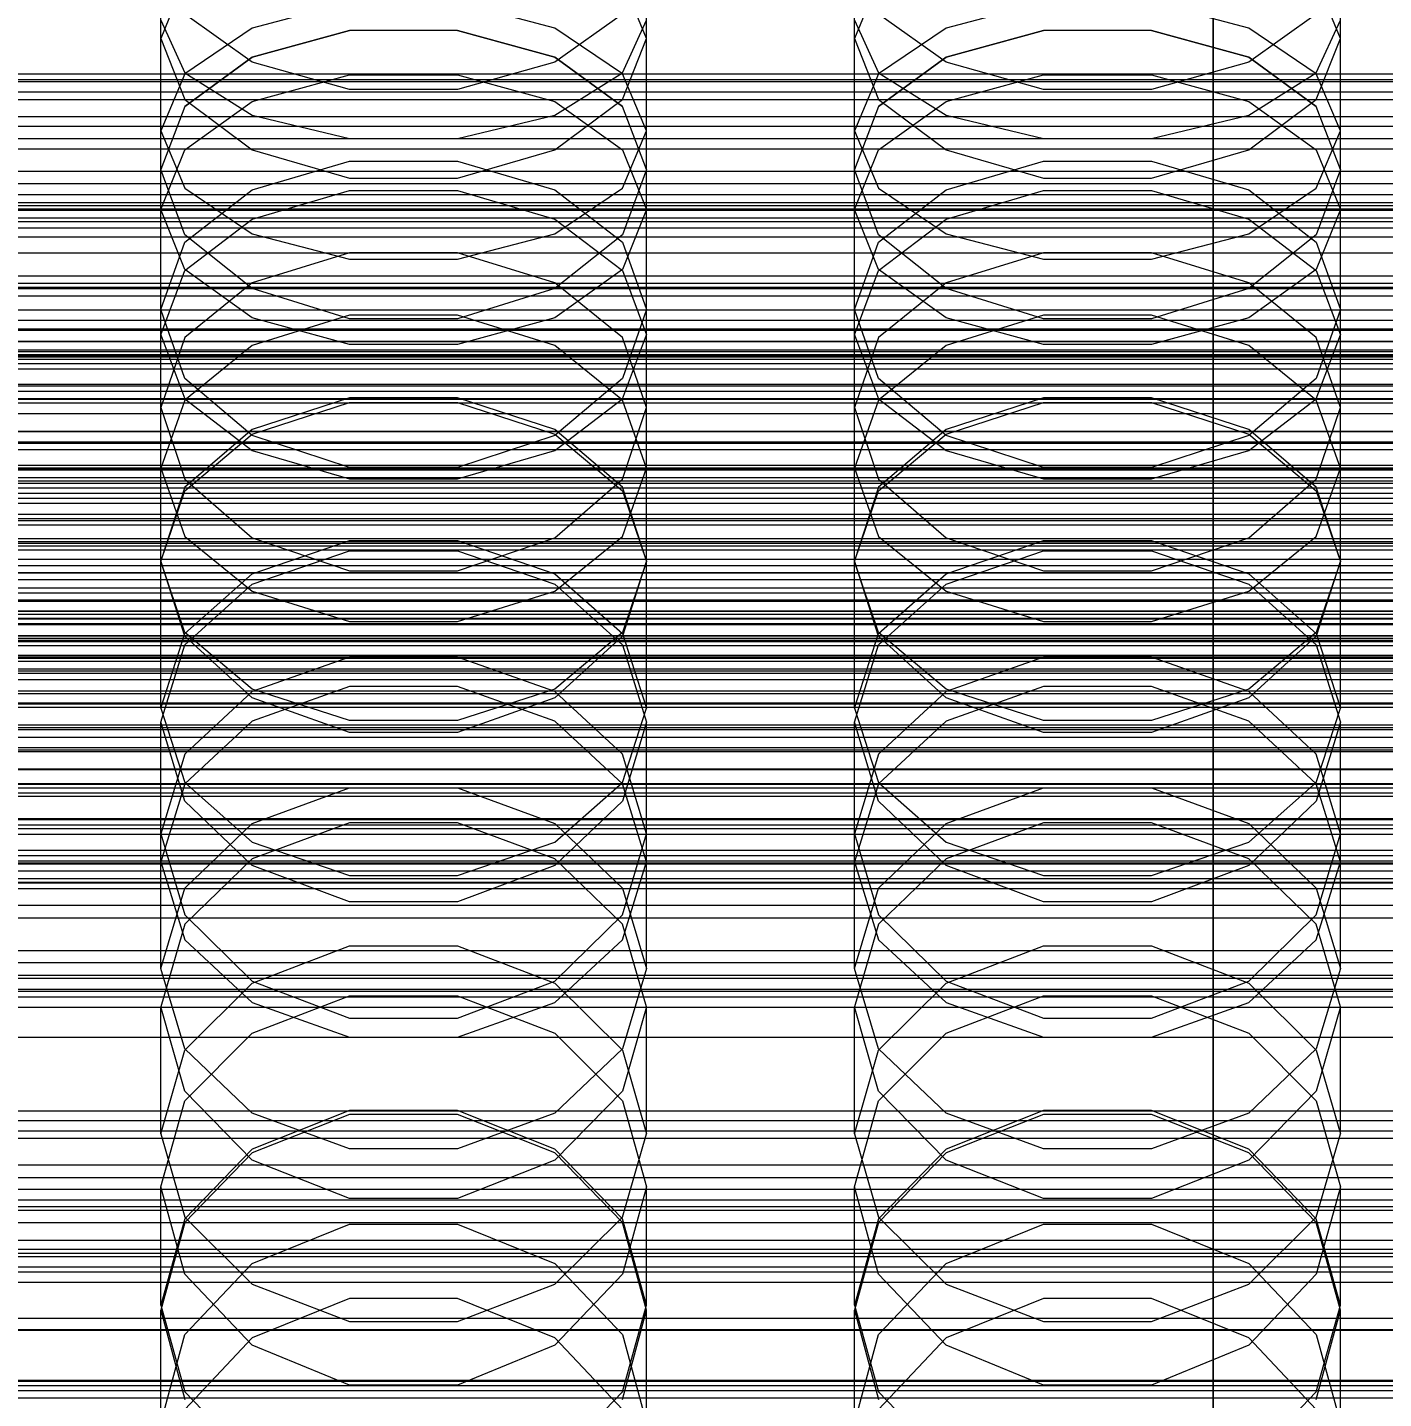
# Model space of a CAD drawing. Header units: millimetres. Extents: x -1970 to 59977, y -50268 to 6837.
# Drawn here: x -102.5 to 14.7, y -34070.1 to -33951.5 of the extents above; entities that cross this region are included whole.
import ezdxf

# ---------------------------------------------------------------- set-up
doc = ezdxf.new("R2010")
doc.units = ezdxf.units.MM
for name, color, linetype, lineweight in [('COTAS_O', 1, 'Continuous', 0), ('frontal_briquetadora', 7, 'Continuous', 0), ('frontal_C01', 7, 'Continuous', 0), ('frontal_C02', 7, 'Continuous', 0), ('frontal_C03', 7, 'Continuous', 0), ('frontal_mezcladora', 7, 'Continuous', 0), ('frontal_secador', 7, 'Continuous', 0)]:
    doc.layers.add(name, color=color, linetype=linetype, lineweight=lineweight)
doc.dimstyles.new('R19_100', dxfattribs={"dimtxt": 250, "dimasz": 150, "dimexe": 150, "dimexo": 80, "dimgap": 100, "dimtad": 1, "dimtih": 1, "dimtoh": 1, "dimdsep": 46, "dimcen": 0.09, "dimadec": 0, "dimazin": 0, "dimtfac": 1, "dimtdec": 4, "dimtofl": 0, "dimtmove": 0, "dimatfit": 3, "dimfxl": 1, "dimtolj": 1, "dimtzin": 0, "dimarcsym": 0})

# ---------------------------------------------------------------- blocks, each defined once
blk = doc.blocks.new('*D39')
at = {"layer": 'COTAS_O', "color": 0, "lineweight": -2, "transparency": 16777216}
for p, q in [((-1725, -34320), (-1725, -33550)), ((1725, -34320), (1725, -33550)), ((-1575, -33700), (1575, -33700))]:
    blk.add_line(p, q, dxfattribs=at)
at = {"layer": 'COTAS_O', "color": 0, "transparency": 16777216}
for points in [[(-1575, -33675), (-1575, -33725), (-1725, -33700)], [(1575, -33675), (1575, -33725), (1725, -33700)]]:
    blk.add_solid(points, dxfattribs=at)
at = {"layer": 'Defpoints', "color": 0, "transparency": 16777216}
for p in [(1725, -33700), (-1725, -34400), (1725, -34400)]:
    blk.add_point(p, dxfattribs=at)
blk = doc.blocks.new('*D42')
at = {"layer": 'COTAS_O', "color": 0, "lineweight": -2, "transparency": 16777216}
for p, q in [((-570, -33700), (200, -33700)), ((50, -34750), (50, -33850)), ((-570, -34900), (200, -34900))]:
    blk.add_line(p, q, dxfattribs=at)
at = {"layer": 'COTAS_O', "color": 0, "transparency": 16777216}
for points in [[(25, -33850), (75, -33850), (50, -33700)], [(25, -34750), (75, -34750), (50, -34900)]]:
    blk.add_solid(points, dxfattribs=at)
at = {"layer": 'Defpoints', "color": 0, "transparency": 16777216}
for p in [(-650, -33700), (50, -33700), (-650, -34900)]:
    blk.add_point(p, dxfattribs=at)
blk = doc.blocks.new('*D43')
at = {"layer": 'COTAS_O', "color": 0, "lineweight": -2, "transparency": 16777216}
for p, q in [((-650, -34820), (-650, -34050)), ((650, -34820), (650, -34050)), ((-500, -34200), (500, -34200))]:
    blk.add_line(p, q, dxfattribs=at)
at = {"layer": 'COTAS_O', "color": 0, "transparency": 16777216}
for points in [[(-500, -34175), (-500, -34225), (-650, -34200)], [(500, -34175), (500, -34225), (650, -34200)]]:
    blk.add_solid(points, dxfattribs=at)
at = {"layer": 'Defpoints', "color": 0, "transparency": 16777216}
for p in [(650, -34200), (-650, -34900), (650, -34900)]:
    blk.add_point(p, dxfattribs=at)

msp = doc.modelspace()

# ---------------------------------------------------------------- linework, layer by layer
at = {"layer": 'frontal_briquetadora'}
for p, q in [((-91, -33960.462), (-91, -33945.334)), ((-49, -33960.462), (-49, -33945.334)), ((-31, -33960.462), (-31, -33945.334)), ((11, -33960.462), (11, -33945.334)), ((-88.92, -33947.366), (-91, -33952.465)), ((-49, -33952.465), (-51.08, -33947.366)), ((-28.92, -33947.366), (-31, -33952.465)), ((11, -33952.465), (8.92, -33947.366)), ((-74.673, -33949.368), (-83.093, -33951.565)), ((-56.907, -33951.565), (-65.327, -33949.368)), ((-14.673, -33949.368), (-23.093, -33951.565)), ((3.093, -33951.565), (-5.327, -33949.368)), ((-91, -33950.89), (-88.92, -33955.446)), ((-83.094, -33954.52), (-88.92, -33950.361)), ((-51.08, -33950.361), (-56.906, -33954.52)), ((-51.08, -33955.446), (-49, -33950.89)), ((-31, -33950.89), (-28.92, -33955.446)), ((-23.094, -33954.52), (-28.92, -33950.361)), ((8.92, -33950.361), (3.094, -33954.52)), ((8.92, -33955.446), (11, -33950.89)), ((-83.093, -33951.565), (-88.92, -33955.525)), ((-74.674, -33951.768), (-83.094, -33954.085)), ((-83.094, -33954.085), (-74.674, -33951.768)), ((-65.326, -33951.768), (-74.674, -33951.768)), ((-56.906, -33954.085), (-65.326, -33951.768)), ((-65.326, -33951.768), (-56.906, -33954.085)), ((-51.08, -33955.525), (-56.907, -33951.565)), ((-23.093, -33951.565), (-28.92, -33955.525)), ((-14.674, -33951.768), (-23.094, -33954.085)), ((-23.094, -33954.085), (-14.674, -33951.768)), ((-5.326, -33951.768), (-14.674, -33951.768)), ((3.094, -33954.085), (-5.326, -33951.768)), ((-5.326, -33951.768), (3.094, -33954.085)), ((8.92, -33955.525), (3.093, -33951.565)), ((-91, -33967.266), (-91, -33952.465)), ((-91, -33952.465), (-88.92, -33957.738)), ((-51.08, -33957.738), (-49, -33952.465)), ((-49, -33967.266), (-49, -33952.465)), ((-31, -33967.266), (-31, -33952.465)), ((-31, -33952.465), (-28.92, -33957.738)), ((8.92, -33957.738), (11, -33952.465)), ((11, -33967.266), (11, -33952.465)), ((-83.094, -33954.085), (-88.92, -33958.344)), ((-88.92, -33958.344), (-83.094, -33954.085)), ((-74.674, -33956.878), (-83.094, -33954.52)), ((-56.906, -33954.52), (-65.326, -33956.878)), ((-51.08, -33958.344), (-56.906, -33954.085)), ((-56.906, -33954.085), (-51.08, -33958.344)), ((-23.094, -33954.085), (-28.92, -33958.344)), ((-28.92, -33958.344), (-23.094, -33954.085)), ((-14.674, -33956.878), (-23.094, -33954.52)), ((3.094, -33954.52), (-5.326, -33956.878)), ((8.92, -33958.344), (3.094, -33954.085)), ((3.094, -33954.085), (8.92, -33958.344)), ((-88.92, -33955.525), (-91, -33960.462)), ((-88.92, -33955.446), (-83.093, -33959.099)), ((-83.093, -33957.922), (-74.673, -33955.615)), ((-74.673, -33955.615), (-65.327, -33955.615)), ((-65.327, -33955.615), (-56.907, -33957.922)), ((-56.907, -33959.099), (-51.08, -33955.446)), ((-49, -33960.462), (-51.08, -33955.525)), ((-28.92, -33955.525), (-31, -33960.462)), ((-28.92, -33955.446), (-23.093, -33959.099)), ((-23.093, -33957.922), (-14.673, -33955.615)), ((-14.673, -33955.615), (-5.327, -33955.615)), ((-5.327, -33955.615), (3.093, -33957.922)), ((3.093, -33959.099), (8.92, -33955.446)), ((11, -33960.462), (8.92, -33955.525)), ((-65.326, -33956.878), (-74.674, -33956.878)), ((-5.326, -33956.878), (-14.674, -33956.878)), ((-88.92, -33957.738), (-83.094, -33962.092)), ((-88.92, -33962.081), (-83.093, -33957.922)), ((-56.907, -33957.922), (-51.08, -33962.081)), ((-56.906, -33962.092), (-51.08, -33957.738)), ((-28.92, -33957.738), (-23.094, -33962.092)), ((-28.92, -33962.081), (-23.093, -33957.922)), ((3.093, -33957.922), (8.92, -33962.081)), ((3.094, -33962.092), (8.92, -33957.738)), ((-88.92, -33958.344), (-91, -33963.807)), ((-83.093, -33959.099), (-74.673, -33961.127)), ((-65.327, -33961.127), (-56.907, -33959.099)), ((-49, -33963.807), (-51.08, -33958.344)), ((-28.92, -33958.344), (-31, -33963.807)), ((-23.093, -33959.099), (-14.673, -33961.127)), ((-5.327, -33961.127), (3.093, -33959.099)), ((11, -33963.807), (8.92, -33958.344)), ((-91, -33960.462), (-88.92, -33965.4)), ((-51.08, -33965.4), (-49, -33960.462)), ((-31, -33960.462), (-28.92, -33965.4)), ((8.92, -33965.4), (11, -33960.462)), ((-74.673, -33961.127), (-65.327, -33961.127)), ((-14.673, -33961.127), (-5.327, -33961.127)), ((-91, -33967.266), (-88.92, -33962.081)), ((-83.094, -33962.092), (-74.674, -33964.556)), ((-65.326, -33964.556), (-56.906, -33962.092)), ((-51.08, -33962.081), (-49, -33967.266)), ((-31, -33967.266), (-28.92, -33962.081)), ((-23.094, -33962.092), (-14.674, -33964.556)), ((-5.326, -33964.556), (3.094, -33962.092)), ((8.92, -33962.081), (11, -33967.266)), ((-88.92, -33969.438), (-91, -33963.807)), ((-91, -33978.088), (-91, -33963.807)), ((-83.094, -33965.539), (-74.674, -33963.061)), ((-74.674, -33963.061), (-65.326, -33963.061)), ((-65.326, -33963.061), (-56.906, -33965.539)), ((-49, -33963.807), (-51.08, -33969.438)), ((-49, -33978.088), (-49, -33963.807)), ((-28.92, -33969.438), (-31, -33963.807)), ((-31, -33978.088), (-31, -33963.807)), ((-23.094, -33965.539), (-14.674, -33963.061)), ((-14.674, -33963.061), (-5.326, -33963.061)), ((-5.326, -33963.061), (3.094, -33965.539)), ((11, -33963.807), (8.92, -33969.438)), ((11, -33978.088), (11, -33963.807)), ((-74.674, -33964.556), (-65.326, -33964.556)), ((-14.674, -33964.556), (-5.326, -33964.556)), ((-88.92, -33965.4), (-83.093, -33969.359)), ((-88.92, -33970.084), (-83.094, -33965.539)), ((-83.093, -33968.093), (-74.673, -33965.624)), ((-74.673, -33965.624), (-65.327, -33965.624)), ((-65.327, -33965.624), (-56.907, -33968.093)), ((-56.907, -33969.359), (-51.08, -33965.4)), ((-56.906, -33965.539), (-51.08, -33970.084)), ((-28.92, -33965.4), (-23.093, -33969.359)), ((-28.92, -33970.084), (-23.094, -33965.539)), ((-23.093, -33968.093), (-14.673, -33965.624)), ((-14.673, -33965.624), (-5.327, -33965.624)), ((-5.327, -33965.624), (3.093, -33968.093)), ((3.093, -33969.359), (8.92, -33965.4)), ((3.094, -33965.539), (8.92, -33970.084)), ((-88.92, -33972.452), (-91, -33967.266)), ((-49, -33967.266), (-51.08, -33972.452)), ((-28.92, -33972.452), (-31, -33967.266)), ((11, -33967.266), (8.92, -33972.452)), ((-88.92, -33972.541), (-83.093, -33968.093)), ((-56.907, -33968.093), (-51.08, -33972.541)), ((-28.92, -33972.541), (-23.093, -33968.093)), ((3.093, -33968.093), (8.92, -33972.541)), ((-83.094, -33974.075), (-88.92, -33969.438)), ((-83.093, -33969.359), (-74.673, -33971.557)), ((-65.327, -33971.557), (-56.907, -33969.359)), ((-51.08, -33969.438), (-56.906, -33974.075)), ((-23.094, -33974.075), (-28.92, -33969.438)), ((-23.093, -33969.359), (-14.673, -33971.557)), ((-5.327, -33971.557), (3.093, -33969.359)), ((8.92, -33969.438), (3.094, -33974.075)), ((-91, -33975.899), (-88.92, -33970.084)), ((-74.674, -33971.009), (-83.094, -33973.591)), ((-65.326, -33971.009), (-74.674, -33971.009)), ((-56.906, -33973.591), (-65.326, -33971.009)), ((-51.08, -33970.084), (-49, -33975.899)), ((-31, -33975.899), (-28.92, -33970.084)), ((-14.674, -33971.009), (-23.094, -33973.591)), ((-5.326, -33971.009), (-14.674, -33971.009)), ((3.094, -33973.591), (-5.326, -33971.009)), ((8.92, -33970.084), (11, -33975.899)), ((-74.673, -33971.557), (-65.327, -33971.557)), ((-14.673, -33971.557), (-5.327, -33971.557)), ((-91, -33978.088), (-88.92, -33972.541)), ((-83.093, -33976.61), (-88.92, -33972.452)), ((-51.08, -33972.452), (-56.907, -33976.61)), ((-51.08, -33972.541), (-49, -33978.088)), ((-31, -33978.088), (-28.92, -33972.541)), ((-23.093, -33976.61), (-28.92, -33972.452)), ((8.92, -33972.452), (3.093, -33976.61)), ((8.92, -33972.541), (11, -33978.088)), ((-83.094, -33973.591), (-88.92, -33978.321)), ((-74.674, -33976.695), (-83.094, -33974.075)), ((-56.906, -33974.075), (-65.326, -33976.695)), ((-51.08, -33978.321), (-56.906, -33973.591)), ((-23.094, -33973.591), (-28.92, -33978.321)), ((-14.674, -33976.695), (-23.094, -33974.075)), ((3.094, -33974.075), (-5.326, -33976.695)), ((8.92, -33978.321), (3.094, -33973.591)), ((-88.92, -33981.875), (-91, -33975.899)), ((-91, -33989.624), (-91, -33975.899)), ((-74.673, -33976.379), (-83.093, -33979.002)), ((-74.673, -33978.918), (-83.093, -33976.61)), ((-65.326, -33976.695), (-74.674, -33976.695)), ((-65.327, -33976.379), (-74.673, -33976.379)), ((-56.907, -33979.002), (-65.327, -33976.379)), ((-56.907, -33976.61), (-65.327, -33978.918)), ((-49, -33975.899), (-51.08, -33981.875)), ((-49, -33989.624), (-49, -33975.899)), ((-28.92, -33981.875), (-31, -33975.899)), ((-31, -33989.624), (-31, -33975.899)), ((-14.673, -33976.379), (-23.093, -33979.002)), ((-14.673, -33978.918), (-23.093, -33976.61)), ((-5.326, -33976.695), (-14.674, -33976.695)), ((-5.327, -33976.379), (-14.673, -33976.379)), ((3.093, -33979.002), (-5.327, -33976.379)), ((3.093, -33976.61), (-5.327, -33978.918)), ((11, -33975.899), (8.92, -33981.875)), ((11, -33989.624), (11, -33975.899)), ((-91, -33978.088), (-88.92, -33983.634)), ((-51.08, -33983.634), (-49, -33978.088)), ((-31, -33978.088), (-28.92, -33983.634)), ((8.92, -33983.634), (11, -33978.088)), ((-88.92, -33978.321), (-91, -33984.362)), ((-83.093, -33979.002), (-88.92, -33983.729)), ((-65.327, -33978.918), (-74.673, -33978.918)), ((-51.08, -33983.729), (-56.907, -33979.002)), ((-49, -33984.362), (-51.08, -33978.321)), ((-28.92, -33978.321), (-31, -33984.362)), ((-23.093, -33979.002), (-28.92, -33983.729)), ((-5.327, -33978.918), (-14.673, -33978.918)), ((8.92, -33983.729), (3.093, -33979.002)), ((11, -33984.362), (8.92, -33978.321)), ((-83.094, -33986.783), (-88.92, -33981.875)), ((-51.08, -33981.875), (-56.906, -33986.783)), ((-23.094, -33986.783), (-28.92, -33981.875)), ((8.92, -33981.875), (3.094, -33986.783)), ((-88.92, -33983.729), (-91, -33989.624)), ((-88.92, -33983.634), (-83.093, -33988.082)), ((-74.674, -33983.539), (-83.094, -33986.271)), ((-83.093, -33986.673), (-74.673, -33983.95)), ((-65.326, -33983.539), (-74.674, -33983.539)), ((-74.673, -33983.95), (-65.327, -33983.95)), ((-65.327, -33983.95), (-56.907, -33986.673)), ((-56.906, -33986.271), (-65.326, -33983.539)), ((-56.907, -33988.082), (-51.08, -33983.634)), ((-49, -33989.624), (-51.08, -33983.729)), ((-28.92, -33983.729), (-31, -33989.624)), ((-28.92, -33983.634), (-23.093, -33988.082)), ((-14.674, -33983.539), (-23.094, -33986.271)), ((-23.093, -33986.673), (-14.673, -33983.95)), ((-5.326, -33983.539), (-14.674, -33983.539)), ((-14.673, -33983.95), (-5.327, -33983.95)), ((-5.327, -33983.95), (3.093, -33986.673)), ((3.094, -33986.271), (-5.326, -33983.539)), ((3.093, -33988.082), (8.92, -33983.634)), ((11, -33989.624), (8.92, -33983.729)), ((-91, -33997.699), (-91, -33984.362)), ((-91, -33984.362), (-88.92, -33990.56)), ((-51.08, -33990.56), (-49, -33984.362)), ((-49, -33997.699), (-49, -33984.362)), ((-31, -33997.699), (-31, -33984.362)), ((-31, -33984.362), (-28.92, -33990.56)), ((8.92, -33990.56), (11, -33984.362)), ((11, -33997.699), (11, -33984.362)), ((-83.094, -33986.271), (-88.92, -33991.269)), ((-51.08, -33991.269), (-56.906, -33986.271)), ((-23.094, -33986.271), (-28.92, -33991.269)), ((8.92, -33991.269), (3.094, -33986.271)), ((-88.92, -33991.58), (-83.093, -33986.673)), ((-74.674, -33989.552), (-83.094, -33986.783)), ((-56.906, -33986.783), (-65.326, -33989.552)), ((-56.907, -33986.673), (-51.08, -33991.58)), ((-28.92, -33991.58), (-23.093, -33986.673)), ((-14.674, -33989.552), (-23.094, -33986.783)), ((3.094, -33986.783), (-5.326, -33989.552)), ((3.093, -33986.673), (8.92, -33991.58)), ((-83.093, -33988.082), (-74.673, -33990.551)), ((-65.327, -33990.551), (-56.907, -33988.082)), ((-23.093, -33988.082), (-14.673, -33990.551)), ((-5.327, -33990.551), (3.093, -33988.082)), ((-91, -33989.624), (-88.92, -33995.519)), ((-65.326, -33989.552), (-74.674, -33989.552)), ((-51.08, -33995.519), (-49, -33989.624)), ((-31, -33989.624), (-28.92, -33995.519)), ((-5.326, -33989.552), (-14.674, -33989.552)), ((8.92, -33995.519), (11, -33989.624)), ((-88.92, -33991.269), (-91, -33997.637)), ((-88.92, -33990.56), (-83.094, -33995.642)), ((-74.673, -33990.551), (-65.327, -33990.551)), ((-56.906, -33995.642), (-51.08, -33990.56)), ((-49, -33997.637), (-51.08, -33991.269)), ((-28.92, -33991.269), (-31, -33997.637)), ((-28.92, -33990.56), (-23.094, -33995.642)), ((-14.673, -33990.551), (-5.327, -33990.551)), ((3.094, -33995.642), (8.92, -33990.56)), ((11, -33997.637), (8.92, -33991.269)), ((-91, -33997.699), (-88.92, -33991.58)), ((-51.08, -33991.58), (-49, -33997.699)), ((-31, -33997.699), (-28.92, -33991.58)), ((8.92, -33991.58), (11, -33997.699)), ((-88.92, -33995.519), (-83.093, -34000.246)), ((-83.094, -33995.642), (-74.674, -33998.507)), ((-83.093, -33998.756), (-74.673, -33995.888)), ((-74.673, -33995.888), (-65.327, -33995.888)), ((-65.327, -33995.888), (-56.907, -33998.756)), ((-65.326, -33998.507), (-56.906, -33995.642)), ((-56.907, -34000.246), (-51.08, -33995.519)), ((-28.92, -33995.519), (-23.093, -34000.246)), ((-23.094, -33995.642), (-14.674, -33998.507)), ((-23.093, -33998.756), (-14.673, -33995.888)), ((-14.673, -33995.888), (-5.327, -33995.888)), ((-5.327, -33995.888), (3.093, -33998.756)), ((-5.326, -33998.507), (3.094, -33995.642)), ((3.093, -34000.246), (8.92, -33995.519)), ((-83.094, -33999.647), (-74.674, -33996.77)), ((-74.674, -33996.77), (-65.326, -33996.77)), ((-65.326, -33996.77), (-56.906, -33999.647)), ((-23.094, -33999.647), (-14.674, -33996.77)), ((-14.674, -33996.77), (-5.326, -33996.77)), ((-5.326, -33996.77), (3.094, -33999.647)), ((-88.92, -34004.156), (-91, -33997.637)), ((-91, -34010.365), (-91, -33997.637)), ((-88.92, -34003.818), (-91, -33997.699)), ((-49, -33997.637), (-51.08, -34004.156)), ((-49, -33997.699), (-51.08, -34003.818)), ((-49, -34010.365), (-49, -33997.637)), ((-28.92, -34004.156), (-31, -33997.637)), ((-31, -34010.365), (-31, -33997.637)), ((-28.92, -34003.818), (-31, -33997.699)), ((11, -33997.637), (8.92, -34004.156)), ((11, -33997.699), (8.92, -34003.818)), ((11, -34010.365), (11, -33997.637)), ((-88.92, -34003.922), (-83.093, -33998.756)), ((-74.674, -33998.507), (-65.326, -33998.507)), ((-56.907, -33998.756), (-51.08, -34003.922)), ((-28.92, -34003.922), (-23.093, -33998.756)), ((-14.674, -33998.507), (-5.326, -33998.507)), ((3.093, -33998.756), (8.92, -34003.922)), ((-88.92, -34004.9), (-83.094, -33999.647)), ((-83.093, -34000.246), (-74.673, -34002.87)), ((-65.327, -34002.87), (-56.907, -34000.246)), ((-56.906, -33999.647), (-51.08, -34004.9)), ((-28.92, -34004.9), (-23.094, -33999.647)), ((-23.093, -34000.246), (-14.673, -34002.87)), ((-5.327, -34002.87), (3.093, -34000.246)), ((3.094, -33999.647), (8.92, -34004.9)), ((-74.673, -34002.87), (-65.327, -34002.87)), ((-14.673, -34002.87), (-5.327, -34002.87)), ((-91, -34010.365), (-88.92, -34003.922)), ((-83.093, -34008.725), (-88.92, -34003.818)), ((-83.094, -34009.49), (-88.92, -34004.156)), ((-51.08, -34003.818), (-56.907, -34008.725)), ((-51.08, -34004.156), (-56.906, -34009.49)), ((-51.08, -34003.922), (-49, -34010.365)), ((-31, -34010.365), (-28.92, -34003.922)), ((-23.093, -34008.725), (-28.92, -34003.818)), ((-23.094, -34009.49), (-28.92, -34004.156)), ((8.92, -34003.818), (3.093, -34008.725)), ((8.92, -34004.156), (3.094, -34009.49)), ((8.92, -34003.922), (11, -34010.365)), ((-91, -34011.581), (-88.92, -34004.9)), ((-51.08, -34004.9), (-49, -34011.581)), ((-31, -34011.581), (-28.92, -34004.9)), ((8.92, -34004.9), (11, -34011.581)), ((-74.674, -34005.966), (-83.094, -34008.934)), ((-65.326, -34005.966), (-74.674, -34005.966)), ((-56.906, -34008.934), (-65.326, -34005.966)), ((-14.674, -34005.966), (-23.094, -34008.934)), ((-5.326, -34005.966), (-14.674, -34005.966)), ((3.094, -34008.934), (-5.326, -34005.966)), ((-83.094, -34008.934), (-88.92, -34014.352)), ((-74.673, -34008.499), (-83.093, -34011.504)), ((-74.673, -34011.448), (-83.093, -34008.725)), ((-65.327, -34008.499), (-74.673, -34008.499)), ((-56.907, -34011.504), (-65.327, -34008.499)), ((-56.907, -34008.725), (-65.327, -34011.448)), ((-51.08, -34014.351), (-56.906, -34008.934)), ((-23.094, -34008.934), (-28.92, -34014.352)), ((-14.673, -34008.499), (-23.093, -34011.504)), ((-14.673, -34011.448), (-23.093, -34008.725)), ((-5.327, -34008.499), (-14.673, -34008.499)), ((3.093, -34011.504), (-5.327, -34008.499)), ((3.093, -34008.725), (-5.327, -34011.448)), ((8.92, -34014.351), (3.094, -34008.934)), ((-74.674, -34012.492), (-83.094, -34009.49)), ((-56.906, -34009.49), (-65.326, -34012.492)), ((-14.674, -34012.492), (-23.094, -34009.49)), ((3.094, -34009.49), (-5.326, -34012.492)), ((-91, -34010.365), (-88.92, -34016.808)), ((-65.327, -34011.448), (-74.673, -34011.448)), ((-51.08, -34016.808), (-49, -34010.365)), ((-31, -34010.365), (-28.92, -34016.808)), ((-5.327, -34011.448), (-14.673, -34011.448)), ((8.92, -34016.808), (11, -34010.365)), ((-88.92, -34018.404), (-91, -34011.581)), ((-91, -34023.669), (-91, -34011.581)), ((-83.093, -34011.504), (-88.92, -34016.918)), ((-65.326, -34012.492), (-74.674, -34012.492)), ((-51.08, -34016.918), (-56.907, -34011.504)), ((-49, -34011.581), (-51.08, -34018.404)), ((-49, -34023.669), (-49, -34011.581)), ((-28.92, -34018.404), (-31, -34011.581)), ((-31, -34023.669), (-31, -34011.581)), ((-23.093, -34011.504), (-28.92, -34016.918)), ((-5.326, -34012.492), (-14.674, -34012.492)), ((8.92, -34016.918), (3.093, -34011.504)), ((11, -34011.581), (8.92, -34018.404)), ((11, -34023.669), (11, -34011.581)), ((-88.92, -34014.352), (-91, -34021.231)), ((-49, -34021.231), (-51.08, -34014.351)), ((-28.92, -34014.352), (-31, -34021.231)), ((11, -34021.231), (8.92, -34014.351)), ((-88.92, -34016.918), (-91, -34023.669)), ((-88.92, -34016.808), (-83.093, -34021.975)), ((-83.093, -34020.357), (-74.673, -34017.265)), ((-74.673, -34017.265), (-65.327, -34017.265)), ((-65.327, -34017.265), (-56.907, -34020.357)), ((-56.907, -34021.975), (-51.08, -34016.808)), ((-49, -34023.669), (-51.08, -34016.918)), ((-28.92, -34016.918), (-31, -34023.669)), ((-28.92, -34016.808), (-23.093, -34021.975)), ((-23.093, -34020.357), (-14.673, -34017.265)), ((-14.673, -34017.265), (-5.327, -34017.265)), ((-5.327, -34017.265), (3.093, -34020.357)), ((3.093, -34021.975), (8.92, -34016.808)), ((11, -34023.669), (8.92, -34016.918)), ((-83.094, -34023.977), (-88.92, -34018.404)), ((-51.08, -34018.404), (-56.906, -34023.977)), ((-23.094, -34023.977), (-28.92, -34018.404)), ((8.92, -34018.404), (3.094, -34023.977)), ((-88.92, -34025.929), (-83.093, -34020.357)), ((-74.674, -34020.296), (-83.094, -34023.397)), ((-65.326, -34020.296), (-74.674, -34020.296)), ((-56.906, -34023.397), (-65.326, -34020.296)), ((-56.907, -34020.357), (-51.08, -34025.929)), ((-28.92, -34025.929), (-23.093, -34020.357)), ((-14.674, -34020.296), (-23.094, -34023.397)), ((-5.326, -34020.296), (-14.674, -34020.296)), ((3.094, -34023.397), (-5.326, -34020.296)), ((3.093, -34020.357), (8.92, -34025.929)), ((-91, -34032.877), (-91, -34021.231)), ((-91, -34021.231), (-88.92, -34028.248)), ((-83.093, -34021.975), (-74.673, -34024.842)), ((-65.327, -34024.842), (-56.907, -34021.975)), ((-51.08, -34028.248), (-49, -34021.231)), ((-49, -34032.877), (-49, -34021.231)), ((-31, -34032.877), (-31, -34021.231)), ((-31, -34021.231), (-28.92, -34028.248)), ((-23.093, -34021.975), (-14.673, -34024.842)), ((-5.327, -34024.842), (3.093, -34021.975)), ((8.92, -34028.248), (11, -34021.231)), ((11, -34032.877), (11, -34021.231)), ((-91, -34023.669), (-88.92, -34030.42)), ((-83.094, -34023.397), (-88.92, -34029.048)), ((-74.674, -34027.11), (-83.094, -34023.977)), ((-56.906, -34023.977), (-65.326, -34027.11)), ((-51.08, -34029.048), (-56.906, -34023.397)), ((-51.08, -34030.42), (-49, -34023.669)), ((-31, -34023.669), (-28.92, -34030.42)), ((-23.094, -34023.397), (-28.92, -34029.048)), ((-14.674, -34027.11), (-23.094, -34023.977)), ((3.094, -34023.977), (-5.326, -34027.11)), ((8.92, -34029.048), (3.094, -34023.397)), ((8.92, -34030.42), (11, -34023.669)), ((-74.673, -34024.842), (-65.327, -34024.842)), ((-14.673, -34024.842), (-5.327, -34024.842)), ((-91, -34032.877), (-88.92, -34025.929)), ((-51.08, -34025.929), (-49, -34032.877)), ((-31, -34032.877), (-28.92, -34025.929)), ((8.92, -34025.929), (11, -34032.877)), ((-65.326, -34027.11), (-74.674, -34027.11)), ((-5.326, -34027.11), (-14.674, -34027.11)), ((-88.92, -34029.048), (-91, -34036.213)), ((-88.92, -34028.248), (-83.094, -34033.973)), ((-56.906, -34033.973), (-51.08, -34028.248)), ((-49, -34036.213), (-51.08, -34029.048)), ((-28.92, -34029.048), (-31, -34036.213)), ((-28.92, -34028.248), (-23.094, -34033.973)), ((3.094, -34033.973), (8.92, -34028.248)), ((11, -34036.213), (8.92, -34029.048)), ((-88.92, -34030.42), (-83.093, -34035.834)), ((-56.907, -34035.834), (-51.08, -34030.42)), ((-28.92, -34030.42), (-23.093, -34035.834)), ((3.093, -34035.834), (8.92, -34030.42)), ((-83.093, -34034.145), (-74.673, -34030.928)), ((-74.673, -34030.928), (-65.327, -34030.928)), ((-65.327, -34030.928), (-56.907, -34034.145)), ((-23.093, -34034.145), (-14.673, -34030.928)), ((-14.673, -34030.928), (-5.327, -34030.928)), ((-5.327, -34030.928), (3.093, -34034.145)), ((-88.92, -34039.824), (-91, -34032.877)), ((-83.094, -34033.973), (-74.674, -34037.189)), ((-65.326, -34037.189), (-56.906, -34033.973)), ((-49, -34032.877), (-51.08, -34039.824)), ((-28.92, -34039.824), (-31, -34032.877)), ((-23.094, -34033.973), (-14.674, -34037.189)), ((-5.326, -34037.189), (3.094, -34033.973)), ((11, -34032.877), (8.92, -34039.824)), ((-88.92, -34039.942), (-83.093, -34034.145)), ((-56.907, -34034.145), (-51.08, -34039.942)), ((-28.92, -34039.942), (-23.093, -34034.145)), ((3.093, -34034.145), (8.92, -34039.942)), ((-88.92, -34043.507), (-91, -34036.213)), ((-91, -34047.171), (-91, -34036.213)), ((-83.094, -34038.466), (-74.674, -34035.24)), ((-83.093, -34035.834), (-74.673, -34038.839)), ((-74.674, -34035.24), (-65.326, -34035.24)), ((-65.327, -34038.839), (-56.907, -34035.834)), ((-65.326, -34035.24), (-56.906, -34038.466)), ((-49, -34036.213), (-51.08, -34043.507)), ((-49, -34047.171), (-49, -34036.213)), ((-28.92, -34043.507), (-31, -34036.213)), ((-31, -34047.171), (-31, -34036.213)), ((-23.094, -34038.466), (-14.674, -34035.24)), ((-23.093, -34035.834), (-14.673, -34038.839)), ((-14.674, -34035.24), (-5.326, -34035.24)), ((-5.327, -34038.839), (3.093, -34035.834)), ((-5.326, -34035.24), (3.094, -34038.466)), ((11, -34036.213), (8.92, -34043.507)), ((11, -34047.171), (11, -34036.213)), ((-74.674, -34037.189), (-65.326, -34037.189)), ((-14.674, -34037.189), (-5.326, -34037.189)), ((-88.92, -34044.338), (-83.094, -34038.466)), ((-56.906, -34038.466), (-51.08, -34044.338)), ((-28.92, -34044.338), (-23.094, -34038.466)), ((3.094, -34038.466), (8.92, -34044.338)), ((-83.093, -34045.396), (-88.92, -34039.824)), ((-74.673, -34038.839), (-65.327, -34038.839)), ((-51.08, -34039.824), (-56.907, -34045.396)), ((-23.093, -34045.396), (-28.92, -34039.824)), ((-14.673, -34038.839), (-5.327, -34038.839)), ((8.92, -34039.824), (3.093, -34045.396)), ((-91, -34047.171), (-88.92, -34039.942)), ((-51.08, -34039.942), (-49, -34047.171)), ((-31, -34047.171), (-28.92, -34039.942)), ((8.92, -34039.942), (11, -34047.171)), ((-91, -34051.77), (-88.92, -34044.338)), ((-83.094, -34049.448), (-88.92, -34043.507)), ((-51.08, -34043.507), (-56.906, -34049.448)), ((-51.08, -34044.338), (-49, -34051.77)), ((-31, -34051.77), (-28.92, -34044.338)), ((-23.094, -34049.448), (-28.92, -34043.507)), ((8.92, -34043.507), (3.094, -34049.448)), ((8.92, -34044.338), (11, -34051.77)), ((-74.674, -34045.526), (-83.094, -34048.83)), ((-74.673, -34045.18), (-83.093, -34048.514)), ((-74.673, -34048.488), (-83.093, -34045.396)), ((-65.326, -34045.526), (-74.674, -34045.526)), ((-65.327, -34045.18), (-74.673, -34045.18)), ((-56.907, -34048.514), (-65.327, -34045.18)), ((-56.907, -34045.396), (-65.327, -34048.488)), ((-56.906, -34048.83), (-65.326, -34045.526)), ((-14.674, -34045.526), (-23.094, -34048.83)), ((-14.673, -34045.18), (-23.093, -34048.514)), ((-14.673, -34048.488), (-23.093, -34045.396)), ((-5.326, -34045.526), (-14.674, -34045.526)), ((-5.327, -34045.18), (-14.673, -34045.18)), ((3.093, -34048.514), (-5.327, -34045.18)), ((3.093, -34045.396), (-5.327, -34048.488)), ((3.094, -34048.83), (-5.326, -34045.526)), ((-91, -34047.171), (-88.92, -34054.4)), ((-51.08, -34054.4), (-49, -34047.171)), ((-31, -34047.171), (-28.92, -34054.4)), ((8.92, -34054.4), (11, -34047.171)), ((-83.093, -34048.514), (-88.92, -34054.522)), ((-83.094, -34048.83), (-88.92, -34054.842)), ((-65.327, -34048.488), (-74.673, -34048.488)), ((-51.08, -34054.522), (-56.907, -34048.514)), ((-51.08, -34054.842), (-56.906, -34048.83)), ((-23.093, -34048.514), (-28.92, -34054.522)), ((-23.094, -34048.83), (-28.92, -34054.842)), ((-5.327, -34048.488), (-14.673, -34048.488)), ((8.92, -34054.522), (3.093, -34048.514)), ((8.92, -34054.842), (3.094, -34048.83)), ((-74.674, -34052.781), (-83.094, -34049.448)), ((-56.906, -34049.448), (-65.326, -34052.781)), ((-14.674, -34052.781), (-23.094, -34049.448)), ((3.094, -34049.448), (-5.326, -34052.781)), ((-88.92, -34059.324), (-91, -34051.77)), ((-91, -34062.014), (-91, -34051.77)), ((-49, -34051.77), (-51.08, -34059.324)), ((-49, -34062.014), (-49, -34051.77)), ((-28.92, -34059.324), (-31, -34051.77)), ((-31, -34062.014), (-31, -34051.77)), ((11, -34051.77), (8.92, -34059.324)), ((11, -34062.014), (11, -34051.77)), ((-160, -34051.97), (200, -34051.97)), ((-65.326, -34052.781), (-74.674, -34052.781)), ((-5.326, -34052.781), (-14.674, -34052.781)), ((-88.92, -34054.522), (-91, -34062.014)), ((-88.92, -34054.842), (-91, -34062.443)), ((-88.92, -34054.4), (-83.093, -34060.197)), ((-83.093, -34058.398), (-74.673, -34054.99)), ((-74.673, -34054.99), (-65.327, -34054.99)), ((-65.327, -34054.99), (-56.907, -34058.398)), ((-56.907, -34060.197), (-51.08, -34054.4)), ((-49, -34062.014), (-51.08, -34054.522)), ((-49, -34062.443), (-51.08, -34054.842)), ((-28.92, -34054.522), (-31, -34062.014)), ((-28.92, -34054.842), (-31, -34062.443)), ((-28.92, -34054.4), (-23.093, -34060.197)), ((-23.093, -34058.398), (-14.673, -34054.99)), ((-14.673, -34054.99), (-5.327, -34054.99)), ((-5.327, -34054.99), (3.093, -34058.398)), ((3.093, -34060.197), (8.92, -34054.4)), ((11, -34062.014), (8.92, -34054.522)), ((11, -34062.443), (8.92, -34054.842)), ((-160, -34056.386), (200, -34056.386)), ((-88.92, -34064.539), (-83.093, -34058.398)), ((-56.907, -34058.398), (-51.08, -34064.539)), ((-28.92, -34064.539), (-23.093, -34058.398)), ((3.093, -34058.398), (8.92, -34064.539)), ((-160, -34060.009), (200, -34060.009)), ((-83.094, -34065.466), (-88.92, -34059.324)), ((-51.08, -34059.324), (-56.906, -34065.466)), ((-23.094, -34065.466), (-28.92, -34059.324)), ((8.92, -34059.324), (3.094, -34065.466)), ((-83.093, -34060.197), (-74.673, -34063.414)), ((-65.327, -34063.414), (-56.907, -34060.197)), ((-23.093, -34060.197), (-14.673, -34063.414)), ((-5.327, -34063.414), (3.093, -34060.197)), ((-91, -34062.014), (-88.92, -34069.506)), ((-91, -34072.197), (-91, -34062.443)), ((-91, -34062.443), (-88.92, -34070.159)), ((-74.674, -34061.412), (-83.094, -34064.828)), ((-65.326, -34061.412), (-74.674, -34061.412)), ((-56.906, -34064.828), (-65.326, -34061.412)), ((-51.08, -34069.506), (-49, -34062.014)), ((-51.08, -34070.159), (-49, -34062.443)), ((-49, -34072.197), (-49, -34062.443)), ((-31, -34062.014), (-28.92, -34069.506)), ((-31, -34072.197), (-31, -34062.443)), ((-31, -34062.443), (-28.92, -34070.159)), ((-14.674, -34061.412), (-23.094, -34064.828)), ((-5.326, -34061.412), (-14.674, -34061.412)), ((3.094, -34064.828), (-5.326, -34061.412)), ((8.92, -34069.506), (11, -34062.014)), ((8.92, -34070.159), (11, -34062.443)), ((11, -34072.197), (11, -34062.443)), ((-74.673, -34063.414), (-65.327, -34063.414)), ((-14.673, -34063.414), (-5.327, -34063.414)), ((-160, -34064.151), (200, -34064.151)), ((-91, -34072.197), (-88.92, -34064.539)), ((-51.08, -34064.539), (-49, -34072.197)), ((-31, -34072.197), (-28.92, -34064.539)), ((8.92, -34064.539), (11, -34072.197)), ((-83.094, -34064.828), (-88.92, -34071.036)), ((-74.674, -34068.909), (-83.094, -34065.466)), ((-56.906, -34065.466), (-65.326, -34068.909)), ((-51.08, -34071.036), (-56.906, -34064.828)), ((-23.094, -34064.828), (-28.92, -34071.036)), ((-14.674, -34068.909), (-23.094, -34065.466)), ((3.094, -34065.466), (-5.326, -34068.909)), ((8.92, -34071.036), (3.094, -34064.828)), ((-160, -34068.567), (200, -34068.567)), ((-88.92, -34069.506), (-83.093, -34075.515)), ((-65.326, -34068.909), (-74.674, -34068.909)), ((-56.907, -34075.515), (-51.08, -34069.506)), ((-28.92, -34069.506), (-23.093, -34075.515)), ((-5.326, -34068.909), (-14.674, -34068.909)), ((3.093, -34075.515), (8.92, -34069.506))]:
    msp.add_line(p, q, dxfattribs=at)
at = {"layer": 'frontal_C01'}
for p, q in [((0, -34116.064), (0, -33803.877)), ((0, -33809.565), (0, -34121.752)), ((430, -34020.498), (-430, -34020.498)), ((430, -34025.498), (-430, -34025.498))]:
    msp.add_line(p, q, dxfattribs=at)
at = {"layer": 'frontal_C02'}
for p, q in [((0, -33968.332), (0, -33683.511)), ((0, -33689.252), (0, -33974.073)), ((-450, -33959.212), (450, -33959.212)), ((0, -33968.332), (-130, -33968.332)), ((0, -34253.153), (0, -33968.332)), ((130, -33968.332), (0, -33968.332)), ((-130, -33972.98), (130, -33972.98)), ((-130, -33973.616), (130, -33973.616)), ((-130, -33974.073), (0, -33974.073)), ((-130, -33974.073), (130, -33974.073)), ((0, -33974.073), (0, -34258.894)), ((0, -33974.073), (130, -33974.073)), ((-130, -33975.939), (130, -33975.939)), ((-130, -33976.822), (130, -33976.822)), ((-130, -33979.79), (130, -33979.79)), ((-130, -33981.04), (130, -33981.04)), ((-130, -33984.907), (130, -33984.907)), ((-130, -33986.437), (130, -33986.437)), ((-148, -33989.37), (148, -33989.37)), ((-148, -33989.595), (148, -33989.595)), ((-148, -33989.757), (148, -33989.757)), ((-148, -33990.418), (148, -33990.418)), ((-148, -33990.731), (148, -33990.731)), ((130, -33990.941), (-130, -33990.941)), ((-148, -33991.783), (148, -33991.783)), ((-148, -33992.226), (148, -33992.226)), ((-148, -33993.596), (148, -33993.596)), ((-130, -33992.648), (130, -33992.648)), ((-148, -33994.138), (148, -33994.138)), ((148, -33995.734), (-148, -33995.734)), ((-148, -33996.339), (148, -33996.339)), ((-148, -33998.051), (148, -33998.051)), ((-130, -33997.481), (130, -33997.481)), ((-148, -33998.677), (148, -33998.677)), ((-130, -33999.248), (130, -33999.248)), ((-148, -34000.39), (148, -34000.39)), ((-148, -34000.995), (148, -34000.995)), ((-148, -34002.59), (148, -34002.59)), ((-148, -34003.133), (148, -34003.133)), ((430, -34004.136), (-430, -34004.136)), ((-130, -34004.081), (130, -34004.081)), ((-148, -34004.503), (148, -34004.503)), ((-148, -34004.946), (148, -34004.946)), ((-148, -34005.997), (148, -34005.997)), ((-148, -34006.31), (148, -34006.31)), ((-130, -34005.788), (130, -34005.788)), ((-148, -34006.971), (148, -34006.971)), ((-148, -34007.133), (148, -34007.133)), ((-148, -34007.359), (148, -34007.359)), ((430, -34009.136), (-430, -34009.136)), ((-130, -34010.291), (130, -34010.291)), ((-130, -34011.822), (130, -34011.822)), ((-130, -34015.689), (130, -34015.689)), ((-130, -34016.939), (130, -34016.939)), ((-130, -34019.906), (130, -34019.906)), ((-130, -34020.79), (130, -34020.79)), ((-130, -34022.655), (130, -34022.655)), ((-130, -34023.113), (130, -34023.113)), ((-130, -34023.749), (130, -34023.749)), ((-425, -34057.502), (425, -34057.502)), ((430, -34059.136), (-430, -34059.136)), ((430, -34064.136), (-430, -34064.136)), ((425, -34068.978), (-425, -34068.978))]:
    msp.add_line(p, q, dxfattribs=at)
at = {"layer": 'frontal_C03'}
for p, q in [((-1500, -33955.526), (1500, -33955.526)), ((1250, -33956.228), (-1250, -33956.228)), ((1250, -33957.109), (-1250, -33957.109)), ((1250, -33957.763), (-1250, -33957.763)), ((1250, -33960.07), (-1250, -33960.07)), ((-1250, -33961.128), (1250, -33961.128)), ((1250, -33963.98), (-1250, -33963.98)), ((1250, -33965.037), (-1250, -33965.037)), ((1500, -33966.934), (-1500, -33966.934)), ((1500, -33967.219), (-1500, -33967.219)), ((1250, -33967.345), (-1250, -33967.345)), ((1250, -33967.998), (-1250, -33967.998)), ((1250, -33968.879), (-1250, -33968.879)), ((-1500, -33978.628), (1500, -33978.628)), ((1250, -33978.686), (-1250, -33978.686)), ((1250, -33979.567), (-1250, -33979.567)), ((1250, -33980.221), (-1250, -33980.221)), ((1250, -33982.528), (-1250, -33982.528)), ((-1250, -33983.585), (1250, -33983.585)), ((1250, -33986.437), (-1250, -33986.437)), ((1250, -33987.495), (-1250, -33987.495)), ((1250, -33989.802), (-1250, -33989.802)), ((1250, -33990.456), (-1250, -33990.456)), ((1250, -33991.337), (-1250, -33991.337)), ((1250, -34001.143), (-1250, -34001.143)), ((1250, -34002.025), (-1250, -34002.025)), ((1250, -34002.678), (-1250, -34002.678)), ((1250, -34004.986), (-1250, -34004.986)), ((-1250, -34006.043), (1250, -34006.043)), ((1250, -34008.895), (-1250, -34008.895)), ((1250, -34009.952), (-1250, -34009.952)), ((1250, -34012.26), (-1250, -34012.26)), ((1250, -34012.913), (-1250, -34012.913)), ((1250, -34013.795), (-1250, -34013.795)), ((1250, -34023.601), (-1250, -34023.601)), ((1250, -34024.482), (-1250, -34024.482)), ((1250, -34025.136), (-1250, -34025.136)), ((1250, -34027.443), (-1250, -34027.443)), ((-1250, -34028.501), (1250, -34028.501)), ((1250, -34031.353), (-1250, -34031.353)), ((1250, -34032.41), (-1250, -34032.41)), ((1250, -34034.717), (-1250, -34034.717)), ((1250, -34035.371), (-1250, -34035.371)), ((1250, -34036.252), (-1250, -34036.252)), ((1250, -34046.059), (-1250, -34046.059)), ((1250, -34046.94), (-1250, -34046.94)), ((1250, -34047.593), (-1250, -34047.593)), ((1250, -34049.901), (-1250, -34049.901)), ((-1250, -34050.958), (1250, -34050.958)), ((1250, -34053.81), (-1250, -34053.81)), ((1250, -34054.868), (-1250, -34054.868)), ((1250, -34057.175), (-1250, -34057.175)), ((1250, -34057.828), (-1250, -34057.828)), ((1250, -34058.71), (-1250, -34058.71)), ((1250, -34068.516), (-1250, -34068.516)), ((1250, -34069.398), (-1250, -34069.398)), ((1250, -34070.051), (-1250, -34070.051))]:
    msp.add_line(p, q, dxfattribs=at)
at = {"layer": 'frontal_mezcladora'}
for p, q in [((-280, -34020), (280, -34020)), ((-260, -34020), (260, -34020)), ((-260, -34060), (260, -34060))]:
    msp.add_line(p, q, dxfattribs=at)
at = {"layer": 'frontal_secador'}
for p, q in [((-1250, -33956), (1250, -33956)), ((-1250, -33962), (1250, -33962)), ((-1250, -33965), (1250, -33965)), ((1250, -33966), (-1250, -33966)), ((-1250, -33966.659), (1250, -33966.659)), ((1250, -33969.659), (-1250, -33969.659)), ((-1250, -33971), (1250, -33971)), ((1250, -33974), (-1250, -33974)), ((-1250, -33974.728), (1250, -33974.728)), ((-1250, -33977.588), (1250, -33977.588)), ((1250, -33977.611), (-1250, -33977.611)), ((1250, -33977.728), (-1250, -33977.728)), ((-1250, -33979.387), (1250, -33979.387)), ((1250, -33979.918), (-1250, -33979.918)), ((-1250, -33980), (1250, -33980)), ((1250, -33980.588), (-1250, -33980.588)), ((1250, -33982.387), (-1250, -33982.387)), ((1250, -33983), (-1250, -33983)), ((-1250, -33983.65), (1250, -33983.65)), ((1250, -33984), (-1250, -33984)), ((1250, -33987.382), (-1250, -33987.382)), ((-1250, -33988), (1250, -33988)), ((1250, -33989.689), (-1250, -33989.689)), ((1250, -33994), (-1250, -33994)), ((1250, -33994.545), (-1250, -33994.545)), ((1250, -33996), (-1250, -33996)), ((1250, -33996.144), (-1250, -33996.144)), ((1250, -33996.709), (-1250, -33996.709)), ((1250, -33998.686), (-1250, -33998.686)), ((1250, -34000), (-1250, -34000)), ((1320, -34002), (-1320, -34002)), ((1320, -34002.273), (-1320, -34002.273)), ((1320, -34003.072), (-1320, -34003.072)), ((1250, -34002), (-1250, -34002)), ((1320, -34004.343), (-1320, -34004.343)), ((1250, -34004.651), (-1250, -34004.651)), ((1320, -34006), (-1320, -34006)), ((1250, -34005.859), (-1250, -34005.859)), ((-1250, -34006), (1250, -34006)), ((1320, -34007.929), (-1320, -34007.929)), ((-1320, -34010), (1320, -34010)), ((-1250, -34010), (1250, -34010)), ((1320, -34012.071), (-1320, -34012.071)), ((1320, -34014), (-1320, -34014)), ((1250, -34014.141), (-1250, -34014.141)), ((1320, -34015.657), (-1320, -34015.657)), ((1320, -34016.928), (-1320, -34016.928)), ((1250, -34017.285), (-1250, -34017.285)), ((1320, -34017.727), (-1320, -34017.727)), ((1320, -34018), (-1320, -34018)), ((1250, -34018), (-1250, -34018)), ((1250, -34021.314), (-1250, -34021.314)), ((1250, -34023.856), (-1250, -34023.856)), ((1250, -34025.455), (-1250, -34025.455)), ((1250, -34026), (-1250, -34026)), ((1360, -34033.5), (-1360, -34033.5)), ((1250, -34033.75), (-1250, -34033.75)), ((1360, -34034.863), (-1360, -34034.863)), ((1360, -34038.859), (-1360, -34038.859)), ((1360, -34045.216), (-1360, -34045.216)), ((1250, -34052.924), (-1250, -34052.924)), ((1360, -34053.5), (-1360, -34053.5)), ((1360, -34063.147), (-1360, -34063.147))]:
    msp.add_line(p, q, dxfattribs=at)

# ---------------------------------------------------------------- dimensions: what is measured, and where the dimension line sits
at = {"layer": 'COTAS_O'}
for p1, p2, distance, picture, middle in [((-1725, -34400), (1725, -34400), 700, '*D39', (0, -33700)), ((-650, -34900), (-650, -33700), -700, '*D42', (50, -34300)), ((-650, -34900), (650, -34900), 700, '*D43', (0, -34200))]:
    dim = msp.add_aligned_dim(p1=p1, p2=p2, distance=distance, text='<> O', dimstyle='R19_100', dxfattribs=at)
    dim.commit()
    dim.dimension.update_dxf_attribs({"geometry": picture, "text_midpoint": middle})

doc.saveas('drawing.dxf')
